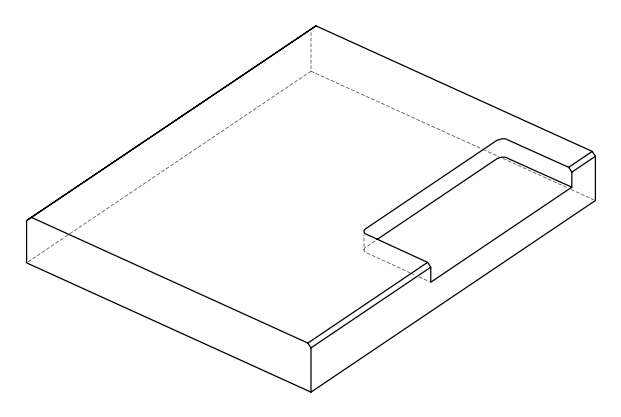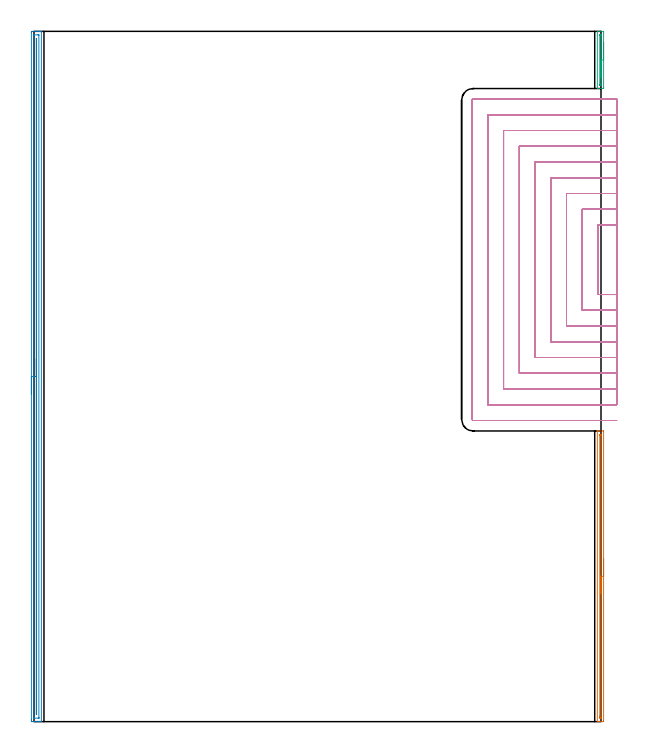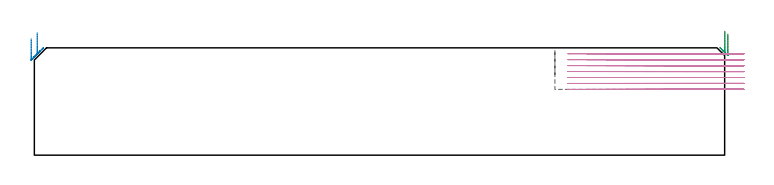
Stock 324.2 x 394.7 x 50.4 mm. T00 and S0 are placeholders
(PLAN: 4 operations, 1 tool changes, 64.8 min)
(1 AREA_MILL | FG_CHAMFER_SURFACE | UGT0205_001 | 2.81 min | 1093 mm3)
(2 AREA_MILL_1 | FG_CHAMFER_SURFACE_1 | UGT0205_001 | 9.61 min | 6411 mm3)
(3 AREA_MILL_2 | FG_CHAMFER_SURFACE_2 | UGT0205_001 | 0.67 min | 228 mm3)
(4 MILL_SLOT | SLOT_PARTIAL_RECTANGULAR | NXT0201_011 | Follow Part, ap 3, ae 75% | 51.72 min | 303934 mm3)
(TOOL UGT0205_001 | Chamfer Mill 20 x 3 x 45 deg. | D20 FL50 Z2)
(TOOL NXT0201_011 | ENDMILL 12mm [2P460-1200-NA 1630] | D12 FL38 Z6)
(OP 1 AREA_MILL)
G17 G21 G94 G90
T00 M6
G54
G17 G0 G90 X325.7 Y93.1 S1061 M3
G43 Z60.4 H0
Z56.8
G94 G1 Y93.062 Z55.928 F250.
Y92.948 Z55.064
Y92.759 Z54.212
Y92.497 Z53.38
Y92.163 Z52.574
Y91.76 Z51.8
Y91.292 Z51.064
Y90.76 Z50.372
Y90.171 Z49.729
Y89.528 Z49.14
Y88.836 Z48.608
Y88.1 Z48.14
Y87.326 Z47.737
Y86.52 Z47.403
Y85.688 Z47.141
Y84.837 Z46.952
Y83.972 Z46.838
Y83.1 Z46.8
X325.699 Y0.392 Z46.801
X325.691 Y0.002 Z46.805
X325.526 Y0. Z46.972
X323.458 Z49.036
X322.857 Z49.643
X322.424 Z50.075
X322.111 Z50.379
X322.102 Y0.009 Z50.388
X322.1 Y0.152 Z50.4
Y166.048
X322.103 Y166.191 Z50.388
X322.111 Y166.2 Z50.379
X322.424 Z50.076
X322.856 Z49.643
X323.458 Z49.036
X325.525 Z46.972
X325.691 Y166.198 Z46.805
X325.7 Y165.808 Z46.8
Y83.1
X324.286 Z48.214
Y2.363
X324.284 Y2.159 Z48.216
X324.281 Y2.058 Z48.219
X324.279 Y2.016 Z48.221
X324.153 Y2.01 Z48.347
X323.834 Y2.003 Z48.666
X323.623 Y2.007 Z48.877
X323.527 Y2.01 Z48.973
X323.516 Y2.324 Z48.984
X323.515 Y2.382 Z48.985
X323.514 Y3.161 Z48.986
X323.515 Y163.761 Z48.985
X323.516 Y163.818 Z48.984
X323.529 Y164.19 Z48.971
X323.711 Y164.194 Z48.789
X323.966 Y164.198 Z48.534
X324.177 Y164.193 Z48.323
X324.273 Y164.19 Z48.227
X324.284 Y163.876 Z48.216
X324.285 Y163.818 Z48.215
X324.286 Y83.1 Z48.214
Y82.228 Z48.252
Y81.364 Z48.366
Y80.512 Z48.555
Y79.68 Z48.817
Y78.874 Z49.151
Y78.1 Z49.554
Y77.364 Z50.023
Y76.672 Z50.554
Y76.029 Z51.143
Y75.44 Z51.786
Y74.909 Z52.478
Y74.44 Z53.214
Y74.037 Z53.988
Y73.703 Z54.794
Y73.441 Z55.626
Y73.252 Z56.478
Y73.138 Z57.343
Y73.1 Z58.214
G0 Z60.4
M5
M2
(OP 2 AREA_MILL_1)
G17 G21 G94 G90
T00 M6
G54
G17 G0 G90 X-1.5 Y187.35 S1061 M3
G43 Z60.4 H0
Z54.7
G94 G1 Y187.388 Z53.828 F250.
Y187.502 Z52.964
Y187.691 Z52.112
Y187.953 Z51.28
Y188.287 Z50.474
Y188.69 Z49.7
Y189.158 Z48.964
Y189.69 Z48.272
Y190.279 Z47.629
Y190.922 Z47.04
Y191.614 Z46.508
Y192.35 Z46.04
Y193.124 Z45.637
Y193.93 Z45.303
Y194.762 Z45.041
Y195.614 Z44.852
Y196.478 Z44.738
Y197.35 Z44.7
X-1.499 Y394.07 Z44.701
X-1.493 Y394.681 Z44.703
X-1.491 Y394.693 Z44.705
X-0.883 Y394.7 Z45.313
X0.903 Z47.098
X2.325 Z48.521
X2.69 Z48.885
X3.42 Z49.619
X3.696 Z49.896
X4.133 Y394.693 Z50.325
X4.197 Y394.69 Z50.388
X4.2 Y394.517 Z50.4
Y0.183
X4.197 Y0.01 Z50.388
X4.133 Y0.007 Z50.325
X3.696 Y0. Z49.896
X3.42 Z49.619
X2.69 Z48.885
X1.432 Z47.629
X0.01 Z46.206
X-1.14 Y0.002 Z45.057
X-1.491 Y0.007 Z44.705
X-1.493 Y0.019 Z44.704
X-1.499 Y0.63 Z44.701
X-1.5 Y1.247 Z44.7
Y197.35
X-0.086 Z46.114
X-0.085 Y392.378 Z46.115
X-0.084 Y392.474 Z46.116
X-0.079 Y392.665 Z46.121
X-0.075 Y392.692 Z46.125
X-0.067 Y392.694 Z46.133
X-0.042 Y392.697 Z46.158
X0.01 Y392.699 Z46.21
X2.273 Z48.473
X2.69 Y392.695 Z48.89
X2.749 Y392.692 Z48.949
X2.779 Y392.688 Z48.979
X2.785 Y392.282 Z48.985
Y2.323
X2.784 Y2.226 Z48.984
X2.779 Y2.036 Z48.979
X2.775 Y2.008 Z48.975
X2.767 Y2.006 Z48.967
X2.742 Y2.003 Z48.942
X2.69 Y2.001 Z48.89
X0.427 Z46.627
X0.01 Y2.005 Z46.21
X-0.049 Y2.008 Z46.151
X-0.079 Y2.012 Z46.121
X-0.086 Y2.418 Z46.114
Y197.35
X1.328 Z47.528
X1.329 Y390.067 Z47.529
X1.333 Y390.494 Z47.533
X1.335 Y390.535 Z47.535
X1.349 Y390.641 Z47.549
X1.364 Y390.494 Z47.564
X1.371 Y390.068 Z47.571
Y390.025
Y4.632
X1.367 Y4.206 Z47.567
X1.365 Y4.165 Z47.565
X1.351 Y4.06 Z47.551
X1.335 Y4.206 Z47.535
X1.332 Y4.25 Z47.532
X1.329 Y4.674 Z47.529
X1.328 Y197.35 Z47.528
Y198.222 Z47.566
Y199.087 Z47.68
Y199.938 Z47.869
Y200.77 Z48.132
Y201.576 Z48.465
Y202.35 Z48.868
Y203.086 Z49.337
Y203.778 Z49.868
Y204.421 Z50.457
Y205.01 Z51.101
Y205.542 Z51.793
Y206.01 Z52.528
Y206.413 Z53.302
Y206.747 Z54.108
Y207.009 Z54.94
Y207.198 Z55.792
Y207.312 Z56.657
Y207.35 Z57.528
G0 Z60.4
M5
M2
(OP 3 AREA_MILL_2)
G17 G21 G94 G90
T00 M6
G54
G17 G0 G90 X325.7 Y388.35 S1061 M3
G43 Z60.4 H0
Z56.8
G94 G1 Y388.312 Z55.928 F250.
Y388.198 Z55.064
Y388.009 Z54.212
Y387.747 Z53.38
Y387.413 Z52.574
Y387.01 Z51.8
Y386.542 Z51.064
Y386.01 Z50.372
Y385.421 Z49.729
Y384.778 Z49.14
Y384.086 Z48.608
Y383.35 Z48.14
Y382.576 Z47.737
Y381.77 Z47.403
Y380.938 Z47.141
Y380.087 Z46.952
Y379.222 Z46.838
Y378.35 Z46.8
Y362.228
X325.695 Y362.024 Z46.805
X325.693 Y362. Z46.807
X322.151 Y362.001 Z50.348
X322.105 Y362.01 Z50.394
X322.1 Y362.024 Z50.4
Y394.676
X322.105 Y394.69 Z50.394
X322.152 Y394.7 Z50.347
X325.693 Z46.807
X325.695 Y394.676 Z46.805
X325.7 Y394.438 Z46.8
Y378.35
X324.286 Z48.214
X324.285 Y364.22 Z48.215
X324.279 Y364.026 Z48.221
X323.819 Y364.006 Z48.681
X323.688 Y364.001 Z48.812
X323.585 Z48.915
X323.56 Y364.003 Z48.94
X323.536 Y364.009 Z48.964
X323.521 Y364.015 Z48.979
X323.52 Y364.041 Z48.98
X323.515 Y364.174 Z48.985
X323.514 Y392.469 Z48.986
X323.516 Y392.662 Z48.984
X323.518 Y392.685 Z48.982
X323.52 Y392.689 Z48.98
X323.532 Y392.693 Z48.968
X323.592 Y392.698 Z48.908
X323.669 Y392.699 Z48.831
X323.785 Y392.7 Z48.715
X324.111 Z48.389
X324.215 Y392.699 Z48.285
X324.24 Y392.697 Z48.26
X324.264 Y392.691 Z48.236
X324.279 Y392.686 Z48.221
X324.28 Y392.659 Z48.22
X324.285 Y392.526 Z48.215
X324.286 Y378.35 Z48.214
Y377.478 Z48.252
Y376.614 Z48.366
Y375.762 Z48.555
Y374.93 Z48.817
Y374.124 Z49.151
Y373.35 Z49.554
Y372.614 Z50.023
Y371.922 Z50.554
Y371.279 Z51.143
Y370.69 Z51.786
Y370.159 Z52.478
Y369.69 Z53.214
Y369.287 Z53.988
Y368.953 Z54.794
Y368.691 Z55.626
Y368.502 Z56.478
Y368.388 Z57.343
Y368.35 Z58.214
G0 Z60.4
M5
M2
(OP 4 MILL_SLOT)
G17 G21 G94 G90
T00 M6
G54
G17 G0 G90 X333.2 Y284. S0 M3
G43 Z60.4 H1
Z47.614
G94 G1 X330.2 F250.
X322.5 F500.
Y244.2
X330.2
X333.2 F250.
Y293.
X330.2
X313.5 F500.
Y235.2
X330.2
X333.2 F250.
Y302.
X330.2
X304.5 F500.
Y226.2
X330.2
X333.2 F250.
Y311.
X330.2
X295.5 F500.
Y217.2
X330.2
X333.2 F250.
Y320.
X330.2
X286.5 F500.
Y208.2
X330.2
X333.2 F250.
Y329.
X330.2
X277.5 F500.
Y199.2
X330.2
X333.2 F250.
Y338.
X330.2
X268.5 F500.
Y190.2
X330.2
X333.2 F250.
Y347.
X330.2
X259.5 F500.
Y181.2
X330.2
X333.2 F250.
Y356.
X330.2
X251.2 F500.
G3 X250.5 Y355.3 R0.7
G1 Y172.9
G3 X251.2 Y172.2 R0.7
G1 X330.2
X333.2 F250.
G0 Y284. Z44.829
G1 X330.2
X322.5 F500.
Y244.2
X330.2
X333.2 F250.
Y293.
X330.2
X313.5 F500.
Y235.2
X330.2
X333.2 F250.
Y302.
X330.2
X304.5 F500.
Y226.2
X330.2
X333.2 F250.
Y311.
X330.2
X295.5 F500.
Y217.2
X330.2
X333.2 F250.
Y320.
X330.2
X286.5 F500.
Y208.2
X330.2
X333.2 F250.
Y329.
X330.2
X277.5 F500.
Y199.2
X330.2
X333.2 F250.
Y338.
X330.2
X268.5 F500.
Y190.2
X330.2
X333.2 F250.
Y347.
X330.2
X259.5 F500.
Y181.2
X330.2
X333.2 F250.
Y356.
X330.2
X251.2 F500.
G3 X250.5 Y355.3 R0.7
G1 Y172.9
G3 X251.2 Y172.2 R0.7
G1 X330.2
X333.2 F250.
G0 Y284. Z42.043
G1 X330.2
X322.5 F500.
Y244.2
X330.2
X333.2 F250.
Y293.
X330.2
X313.5 F500.
Y235.2
X330.2
X333.2 F250.
Y302.
X330.2
X304.5 F500.
Y226.2
X330.2
X333.2 F250.
Y311.
X330.2
X295.5 F500.
Y217.2
X330.2
X333.2 F250.
Y320.
X330.2
X286.5 F500.
Y208.2
X330.2
X333.2 F250.
Y329.
X330.2
X277.5 F500.
Y199.2
X330.2
X333.2 F250.
Y338.
X330.2
X268.5 F500.
Y190.2
X330.2
X333.2 F250.
Y347.
X330.2
X259.5 F500.
Y181.2
X330.2
X333.2 F250.
Y356.
X330.2
X251.2 F500.
G3 X250.5 Y355.3 R0.7
G1 Y172.9
G3 X251.2 Y172.2 R0.7
G1 X330.2
X333.2 F250.
G0 Y284. Z39.257
G1 X330.2
X322.5 F500.
Y244.2
X330.2
X333.2 F250.
Y293.
X330.2
X313.5 F500.
Y235.2
X330.2
X333.2 F250.
Y302.
X330.2
X304.5 F500.
Y226.2
X330.2
X333.2 F250.
Y311.
X330.2
X295.5 F500.
Y217.2
X330.2
X333.2 F250.
Y320.
X330.2
X286.5 F500.
Y208.2
X330.2
X333.2 F250.
Y329.
X330.2
X277.5 F500.
Y199.2
X330.2
X333.2 F250.
Y338.
X330.2
X268.5 F500.
Y190.2
X330.2
X333.2 F250.
Y347.
X330.2
X259.5 F500.
Y181.2
X330.2
X333.2 F250.
Y356.
X330.2
X251.2 F500.
G3 X250.5 Y355.3 R0.7
G1 Y172.9
G3 X251.2 Y172.2 R0.7
G1 X330.2
X333.2 F250.
G0 Y284. Z36.471
G1 X330.2
X322.5 F500.
Y244.2
X330.2
X333.2 F250.
Y293.
X330.2
X313.5 F500.
Y235.2
X330.2
X333.2 F250.
Y302.
X330.2
X304.5 F500.
Y226.2
X330.2
X333.2 F250.
Y311.
X330.2
X295.5 F500.
Y217.2
X330.2
X333.2 F250.
Y320.
X330.2
X286.5 F500.
Y208.2
X330.2
X333.2 F250.
Y329.
X330.2
X277.5 F500.
Y199.2
X330.2
X333.2 F250.
Y338.
X330.2
X268.5 F500.
Y190.2
X330.2
X333.2 F250.
Y347.
X330.2
X259.5 F500.
Y181.2
X330.2
X333.2 F250.
Y356.
X330.2
X251.2 F500.
G3 X250.5 Y355.3 R0.7
G1 Y172.9
G3 X251.2 Y172.2 R0.7
G1 X330.2
X333.2 F250.
G0 Y284. Z33.686
G1 X330.2
X322.5 F500.
Y244.2
X330.2
X333.2 F250.
Y293.
X330.2
X313.5 F500.
Y235.2
X330.2
X333.2 F250.
Y302.
X330.2
X304.5 F500.
Y226.2
X330.2
X333.2 F250.
Y311.
X330.2
X295.5 F500.
Y217.2
X330.2
X333.2 F250.
Y320.
X330.2
X286.5 F500.
Y208.2
X330.2
X333.2 F250.
Y329.
X330.2
X277.5 F500.
Y199.2
X330.2
X333.2 F250.
Y338.
X330.2
X268.5 F500.
Y190.2
X330.2
X333.2 F250.
Y347.
X330.2
X259.5 F500.
Y181.2
X330.2
X333.2 F250.
Y356.
X330.2
X251.2 F500.
G3 X250.5 Y355.3 R0.7
G1 Y172.9
G3 X251.2 Y172.2 R0.7
G1 X330.2
X333.2 F250.
G0 Y284. Z30.9
G1 X330.2
X322.5 F500.
Y244.2
X330.2
X333.2 F250.
Y293.
X330.2
X313.5 F500.
Y235.2
X330.2
X333.2 F250.
Y302.
X330.2
X304.5 F500.
Y226.2
X330.2
X333.2 F250.
Y311.
X330.2
X295.5 F500.
Y217.2
X330.2
X333.2 F250.
Y320.
X330.2
X286.5 F500.
Y208.2
X330.2
X333.2 F250.
Y329.
X330.2
X277.5 F500.
Y199.2
X330.2
X333.2 F250.
Y338.
X330.2
X268.5 F500.
Y190.2
X330.2
X333.2 F250.
Y347.
X330.2
X259.5 F500.
Y181.2
X330.2
X333.2 F250.
Y356.
X330.2
X251.2 F500.
G3 X250.5 Y355.3 R0.7
G1 Y172.9
G3 X251.2 Y172.2 R0.7
G1 X330.2
X333.2 F250.
G0 Z60.4
M5
M2
